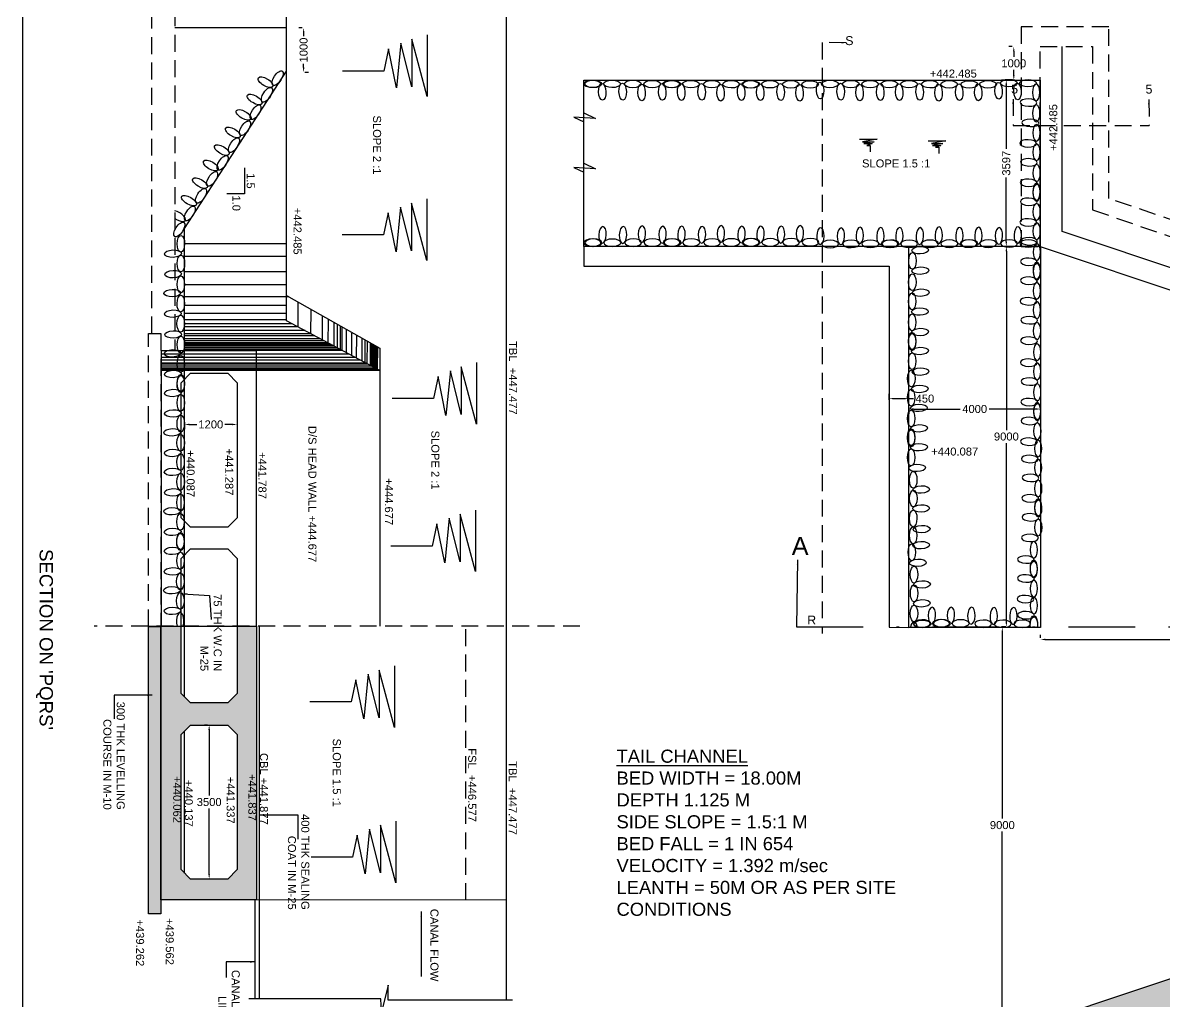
# Model space of a CAD drawing. Header units: metres. Extents: x 450 to 1468, y 479 to 784.
# Drawn here: x 1276.64 to 1319.42, y 716.7 to 753.38 of the extents above; entities that cross this region are included whole.
import ezdxf

# ---------------------------------------------------------------- set-up
doc = ezdxf.new("R2010")
doc.units = ezdxf.units.M
doc.header["$MEASUREMENT"] = 0
doc.linetypes.add('DASHDOT', pattern=[1, 0.5, -0.25, 0, -0.25])
doc.linetypes.add('HIDDEN', pattern=[9.525, 6.35, -3.175])
for name, color, linetype in [('DIMENSION', 255, 'Continuous'), ('DRAWING', 7, 'Continuous'), ('TEXT', 255, 'Continuous')]:
    doc.layers.add(name, color=color, linetype=linetype)
doc.styles.get("Standard").update_dxf_attribs({"font": 'arial.ttf'})
doc.dimstyles.get("Standard").update_dxf_attribs({"dimtxt": 0.3, "dimasz": 0.18, "dimexe": 0.18, "dimexo": 0.0625, "dimgap": 0.09, "dimtad": 0, "dimtih": 1, "dimtoh": 1, "dimdec": 4, "dimzin": 0, "dimdsep": 46, "dimtxsty": 'Standard', "dimcen": 0.09, "dimadec": 0, "dimazin": 0, "dimtfac": 1, "dimtdec": 4, "dimtofl": 0, "dimtmove": 0, "dimatfit": 3, "dimfxl": 1, "dimtolj": 1, "dimtzin": 0, "dimarcsym": 0})

# ---------------------------------------------------------------- blocks, each defined once
blk = doc.blocks.new('*D55')
at = {"layer": 'Defpoints', "color": 0, "ltscale": 0.1, "transparency": 16777216}
for p in [(1282.695, 738.354), (1284.67, 738.354), (1284.67, 738.324)]:
    blk.add_point(p, dxfattribs=at)
at = {"layer": 'DIMENSION', "color": 0, "lineweight": -2, "ltscale": 0.1, "transparency": 16777216}
for p, q in [((1282.695, 738.292), (1282.695, 738.144)), ((1282.875, 738.324), (1283.159, 738.324)), ((1284.49, 738.324), (1284.206, 738.324)), ((1284.67, 738.292), (1284.67, 738.144))]:
    blk.add_line(p, q, dxfattribs=at)
at = {"layer": 'DIMENSION', "color": 0, "ltscale": 0.1, "transparency": 16777216}
for points in [[(1282.875, 738.354), (1282.875, 738.294), (1282.695, 738.324)], [(1284.49, 738.354), (1284.49, 738.294), (1284.67, 738.324)]]:
    blk.add_solid(points, dxfattribs=at)
at = {"layer": 'DIMENSION', "color": 0, "ltscale": 0.1, "transparency": 16777216, "insert": (1283.683, 738.324), "char_height": 0.3, "attachment_point": 5}
blk.add_mtext('\\A1;1200', dxfattribs=at)
blk = doc.blocks.new('*D56')
at = {"layer": 'Defpoints', "color": 0, "ltscale": 0.1, "transparency": 16777216}
for p in [(1283.622, 727.051), (1283.622, 721.279), (1283.622, 721.279)]:
    blk.add_point(p, dxfattribs=at)
at = {"layer": 'DIMENSION', "color": 0, "lineweight": -2, "ltscale": 0.1, "transparency": 16777216}
for p, q in [((1283.559, 727.051), (1283.442, 727.051)), ((1283.622, 726.871), (1283.622, 724.408)), ((1283.622, 721.459), (1283.622, 723.922)), ((1283.559, 721.279), (1283.442, 721.279))]:
    blk.add_line(p, q, dxfattribs=at)
at = {"layer": 'DIMENSION', "color": 0, "ltscale": 0.1, "transparency": 16777216}
for points in [[(1283.592, 726.871), (1283.652, 726.871), (1283.622, 727.051)], [(1283.592, 721.459), (1283.652, 721.459), (1283.622, 721.279)]]:
    blk.add_solid(points, dxfattribs=at)
at = {"layer": 'DIMENSION', "color": 0, "ltscale": 0.1, "transparency": 16777216, "insert": (1283.622, 724.165), "char_height": 0.3, "attachment_point": 5}
blk.add_mtext('\\A1;3500', dxfattribs=at)
blk = doc.blocks.new('*D54')
at = {"layer": 'Defpoints', "color": 0, "ltscale": 0.1, "transparency": 16777216}
for p in [(1287.174, 753.197), (1287.151, 751.531), (1287.162, 751.531)]:
    blk.add_point(p, dxfattribs=at)
at = {"layer": 'DIMENSION', "color": 0, "lineweight": -2, "ltscale": 0.1, "transparency": 16777216}
for p, q in [((1287.112, 753.197), (1286.982, 753.197)), ((1287.162, 753.017), (1287.162, 752.887)), ((1287.162, 751.711), (1287.162, 751.841)), ((1287.213, 751.531), (1287.342, 751.531))]:
    blk.add_line(p, q, dxfattribs=at)
at = {"layer": 'DIMENSION', "color": 0, "ltscale": 0.1, "transparency": 16777216}
for points in [[(1287.132, 753.017), (1287.192, 753.017), (1287.162, 753.197)], [(1287.132, 751.711), (1287.192, 751.711), (1287.162, 751.531)]]:
    blk.add_solid(points, dxfattribs=at)
at = {"layer": 'DIMENSION', "color": 0, "ltscale": 0.1, "transparency": 16777216, "insert": (1287.162, 752.364), "char_height": 0.3, "attachment_point": 5, "rotation": 90}
blk.add_mtext('\\A1;1000', dxfattribs=at)
blk = doc.blocks.new('*D146')
at = {"layer": 'Defpoints', "color": 0, "ltscale": 0.1, "transparency": 16777216}
for p in [(1314.786, 730.262), (1330.77, 730.262), (1330.77, 730.262)]:
    blk.add_point(p, dxfattribs=at)
at = {"layer": 'DIMENSION', "color": 0, "lineweight": -2, "ltscale": 0.1, "transparency": 16777216}
for p, q in [((1314.786, 730.325), (1314.786, 730.442)), ((1314.966, 730.262), (1322.241, 730.262)), ((1330.59, 730.262), (1323.316, 730.262)), ((1330.77, 730.325), (1330.77, 730.442))]:
    blk.add_line(p, q, dxfattribs=at)
at = {"layer": 'DIMENSION', "color": 0, "ltscale": 0.1, "transparency": 16777216}
for points in [[(1314.966, 730.292), (1314.966, 730.232), (1314.786, 730.262)], [(1330.59, 730.292), (1330.59, 730.232), (1330.77, 730.262)]]:
    blk.add_solid(points, dxfattribs=at)
at = {"layer": 'DIMENSION', "color": 0, "ltscale": 0.1, "transparency": 16777216, "insert": (1322.778, 730.262), "char_height": 0.3, "attachment_point": 5}
blk.add_mtext('\\A1;9750', dxfattribs=at)
blk = doc.blocks.new('*D148')
at = {"layer": 'Defpoints', "color": 0, "ltscale": 0.1, "transparency": 16777216}
for p in [(1309.842, 739.018), (1314.786, 738.918), (1314.786, 738.903)]:
    blk.add_point(p, dxfattribs=at)
at = {"layer": 'DIMENSION', "color": 0, "lineweight": -2, "ltscale": 0.1, "transparency": 16777216}
for p, q in [((1309.842, 738.955), (1309.842, 738.723)), ((1310.022, 738.903), (1311.771, 738.903)), ((1314.606, 738.903), (1312.857, 738.903)), ((1314.786, 738.855), (1314.786, 738.723))]:
    blk.add_line(p, q, dxfattribs=at)
at = {"layer": 'DIMENSION', "color": 0, "ltscale": 0.1, "transparency": 16777216}
for points in [[(1310.022, 738.933), (1310.022, 738.873), (1309.842, 738.903)], [(1314.606, 738.933), (1314.606, 738.873), (1314.786, 738.903)]]:
    blk.add_solid(points, dxfattribs=at)
at = {"layer": 'DIMENSION', "color": 0, "ltscale": 0.1, "transparency": 16777216, "insert": (1312.314, 738.903), "char_height": 0.3, "attachment_point": 5}
blk.add_mtext('\\A1;4000', dxfattribs=at)
blk = doc.blocks.new('*D149')
at = {"layer": 'Defpoints', "color": 0, "ltscale": 0.1, "transparency": 16777216}
for p in [(1313.399, 745.001), (1313.501, 730.739), (1313.548, 730.739)]:
    blk.add_point(p, dxfattribs=at)
at = {"layer": 'DIMENSION', "color": 0, "lineweight": -2, "ltscale": 0.1, "transparency": 16777216}
for p, q in [((1313.462, 745.001), (1313.681, 745.001)), ((1313.501, 744.821), (1313.501, 738.113)), ((1313.501, 730.919), (1313.501, 737.627)), ((1313.486, 730.739), (1313.321, 730.739))]:
    blk.add_line(p, q, dxfattribs=at)
at = {"layer": 'DIMENSION', "color": 0, "ltscale": 0.1, "transparency": 16777216}
for points in [[(1313.471, 744.821), (1313.531, 744.821), (1313.501, 745.001)], [(1313.471, 730.919), (1313.531, 730.919), (1313.501, 730.739)]]:
    blk.add_solid(points, dxfattribs=at)
at = {"layer": 'DIMENSION', "color": 0, "ltscale": 0.1, "transparency": 16777216, "insert": (1313.501, 737.87), "char_height": 0.3, "attachment_point": 5}
blk.add_mtext('\\A1;9000', dxfattribs=at)
blk = doc.blocks.new('*D150')
at = {"layer": 'Defpoints', "color": 0, "ltscale": 0.1, "transparency": 16777216}
for p in [(1313.78, 752.492), (1313.78, 752.492), (1313.877, 751.236)]:
    blk.add_point(p, dxfattribs=at)
at = {"layer": 'DIMENSION', "color": 0, "lineweight": -2, "ltscale": 0.1, "transparency": 16777216}
for p, q in [((1313.717, 752.492), (1313.6, 752.492)), ((1313.78, 752.312), (1313.78, 752.107)), ((1313.814, 751.236), (1313.6, 751.236)), ((1313.78, 751.416), (1313.78, 751.621))]:
    blk.add_line(p, q, dxfattribs=at)
at = {"layer": 'DIMENSION', "color": 0, "ltscale": 0.1, "transparency": 16777216}
for points in [[(1313.75, 752.312), (1313.81, 752.312), (1313.78, 752.492)], [(1313.75, 751.416), (1313.81, 751.416), (1313.78, 751.236)]]:
    blk.add_solid(points, dxfattribs=at)
at = {"layer": 'DIMENSION', "color": 0, "ltscale": 0.1, "transparency": 16777216, "insert": (1313.78, 751.864), "char_height": 0.3, "attachment_point": 5}
blk.add_mtext('\\A1;1000', dxfattribs=at)
blk = doc.blocks.new('*D154')
at = {"layer": 'Defpoints', "color": 0, "ltscale": 0.1, "transparency": 16777216}
for p in [(1313.498, 751.236), (1313.501, 751.236), (1313.501, 745.001)]:
    blk.add_point(p, dxfattribs=at)
at = {"layer": 'DIMENSION', "color": 0, "lineweight": -2, "ltscale": 0.1, "transparency": 16777216}
for p, q in [((1313.438, 751.236), (1313.318, 751.236)), ((1313.498, 751.056), (1313.498, 748.656)), ((1313.498, 745.181), (1313.498, 747.581)), ((1313.438, 745.001), (1313.318, 745.001))]:
    blk.add_line(p, q, dxfattribs=at)
at = {"layer": 'DIMENSION', "color": 0, "ltscale": 0.1, "transparency": 16777216}
for points in [[(1313.468, 751.056), (1313.528, 751.056), (1313.498, 751.236)], [(1313.468, 745.181), (1313.528, 745.181), (1313.498, 745.001)]]:
    blk.add_solid(points, dxfattribs=at)
at = {"layer": 'DIMENSION', "color": 0, "ltscale": 0.1, "transparency": 16777216, "insert": (1313.498, 748.119), "char_height": 0.3, "attachment_point": 5, "rotation": 90}
blk.add_mtext('\\A1;3597', dxfattribs=at)
blk = doc.blocks.new('*D155')
at = {"layer": 'Defpoints', "color": 0, "ltscale": 0.1, "transparency": 16777216}
for p in [(1313.369, 730.712), (1313.35, 715.887), (1313.379, 715.887)]:
    blk.add_point(p, dxfattribs=at)
at = {"layer": 'DIMENSION', "color": 0, "lineweight": -2, "ltscale": 0.1, "transparency": 16777216}
for p, q in [((1313.307, 730.712), (1313.17, 730.712)), ((1313.35, 730.532), (1313.35, 723.543)), ((1313.35, 716.067), (1313.35, 723.056)), ((1313.317, 715.887), (1313.17, 715.887))]:
    blk.add_line(p, q, dxfattribs=at)
at = {"layer": 'DIMENSION', "color": 0, "ltscale": 0.1, "transparency": 16777216}
for points in [[(1313.32, 730.532), (1313.38, 730.532), (1313.35, 730.712)], [(1313.32, 716.067), (1313.38, 716.067), (1313.35, 715.887)]]:
    blk.add_solid(points, dxfattribs=at)
at = {"layer": 'DIMENSION', "color": 0, "ltscale": 0.1, "transparency": 16777216, "insert": (1313.35, 723.3), "char_height": 0.3, "attachment_point": 5}
blk.add_mtext('\\A1;9000', dxfattribs=at)
blk = doc.blocks.new('*D161')
at = {"layer": 'Defpoints', "color": 0, "ltscale": 0.1, "transparency": 16777216}
for p in [(1309.842, 739.292), (1309.108, 739.183), (1309.842, 739.183)]:
    blk.add_point(p, dxfattribs=at)
at = {"layer": 'DIMENSION', "color": 0, "lineweight": -2, "ltscale": 0.1, "transparency": 16777216}
for p, q in [((1309.108, 739.245), (1309.108, 739.472)), ((1309.288, 739.292), (1309.662, 739.292)), ((1309.842, 739.245), (1309.842, 739.472)), ((1309.842, 739.292), (1310.022, 739.292))]:
    blk.add_line(p, q, dxfattribs=at)
at = {"layer": 'DIMENSION', "color": 0, "ltscale": 0.1, "transparency": 16777216}
for points in [[(1309.288, 739.322), (1309.288, 739.262), (1309.108, 739.292)], [(1309.662, 739.322), (1309.662, 739.262), (1309.842, 739.292)]]:
    blk.add_solid(points, dxfattribs=at)
at = {"layer": 'DIMENSION', "color": 0, "ltscale": 0.1, "transparency": 16777216, "insert": (1310.449, 739.292), "char_height": 0.3, "attachment_point": 5}
blk.add_mtext('\\A1;450', dxfattribs=at)

msp = doc.modelspace()

# ---------------------------------------------------------------- hatches: boundary and pattern name
at = {"layer": 'DRAWING', "linetype": 'HIDDEN', "ltscale": 0.1}
h = msp.add_hatch(dxfattribs=at)
h.set_pattern_fill('AR-CONC', scale=0.05, angle=-90)
h.set_pattern_definition([(320, (570.97655, 2575.8053), (-0.031376067, -0.35863009), [0.0375, -0.4125]), (265, (570.97655, 2575.8053), (0.37609607, 0.06937567), [0.03, -0.33]), (10.451444, (570.97394, 2575.7754), (0.344719995, -0.289254423), [0.031870096, -0.350571056]), (316.1842, (571.07655, 2575.8053), (-0.08275964, -0.53362067), [0.05625, -0.61875]), (6.635635, (571.06965, 2575.76083), (0.4870593, -0.46733097), [0.04780517, -0.52585688]), (261.184164, (571.07655, 2575.8053), (0.4870593, -0.46733097), [0.045, -0.495]), (291, (571.05155, 2575.7553), (-0.201309445, -0.298453526), [0.0375, -0.4125]), (236, (571.05155, 2575.7553), (0.36257502, -0.121657666), [0.03, -0.33]), (341.451445, (571.03478, 2575.73043), (0.161265576, -0.42011119), [0.031870095, -0.350571056]), (307.5, (570.97655, 2575.8053), (0.166446927, -0.006079928), [0, -0.326, 0, -0.335, 0, -0.33125]), (277.5, (570.97655, 2575.8053), (0.197205856, -0.131534769), [0, -0.191, 0, -0.3185, 0, -0.12625]), (237.5, (570.97655, 2575.9168), (-0.011277436, -0.266911218), [0, -0.125, 0, -0.39, 0, -0.5175]), (227.5, (570.97655, 2575.9668), (0.05005249, -0.291593085), [0, -0.1625, 0, -0.259, 0, -0.3675])])
h.paths.add_polyline_path([(1285.39041, 720.4955), (1285.39041, 730.76406), (1284.67026, 730.76406), (1284.67026, 728.23912), (1284.32107, 727.8853), (1282.92229, 727.8853), (1282.57311, 728.23912), (1282.57311, 730.76406), (1281.8128, 730.76406), (1281.8128, 730.75436), (1281.81101, 720.4955)])
h.paths.add_polyline_path([(1282.92229, 727.05073), (1284.32107, 727.05073), (1284.67026, 726.6969), (1284.67026, 721.63323), (1284.32107, 721.2794), (1282.92229, 721.2794), (1282.57311, 721.63323), (1282.57311, 726.6969)], flags=16)
h.paths.add_polyline_path([(1281.81101, 719.97095), (1281.81101, 730.75436), (1281.34515, 730.75436), (1281.34515, 719.97095)])
at = {"layer": 'DRAWING', "ltscale": 0.1}
h = msp.add_hatch(dxfattribs=at)
h.set_pattern_fill('AR-CONC', scale=0.09)
h.set_pattern_definition([(50, (0, 0), (0.64553416, -0.05647692), [0.0675, -0.7425]), (355, (0, 0), (-0.1248762, 0.67697292), [0.054, -0.594]), (100.451444, (0.0538, -0.0047), (0.52065796, 0.620496), [0.05736617, -0.6310279]), (46.1842, (0, 0.18), (0.9605172, -0.14896735), [0.10125, -1.11375]), (96.635635, (0.08, 0.1676), (0.84119575, 0.87670674), [0.0860493, -0.9465424]), (351.184164, (0, 0.18), (0.84119575, 0.87670674), [0.081, -0.891]), (21, (0.09, 0.135), (0.53721635, -0.362357), [0.0675, -0.7425]), (326, (0.09, 0.135), (0.2189838, 0.65263504), [0.054, -0.594]), (71.451445, (0.13477, 0.1048), (0.75620014, 0.29027804), [0.05736617, -0.6310279]), (37.5, (0, 0), (0.01094387, 0.29960447), [0, -0.5868, 0, -0.603, 0, -0.59625]), (7.5, (0, 0), (0.236762584, 0.35497054), [0, -0.3438, 0, -0.5733, 0, -0.22725]), (327.5, (-0.2007, 0), (0.480440193, -0.020299385), [0, -0.225, 0, -0.702, 0, -0.9315]), (317.5, (-0.2907, 0), (0.52486755, 0.09009448), [0, -0.2925, 0, -0.4662, 0, -0.6615])])
h.paths.add_polyline_path([(1330.76998, 730.73857), (1329.7844, 730.73857), (1329.7844, 727.55971), (1330.76998, 727.55971)])
h.paths.add_polyline_path([(1331.60786, 730.73857), (1330.76998, 730.73857), (1330.76998, 727.55971), (1331.60786, 727.55971)])
h.paths.add_polyline_path([(1332.93403, 730.73857), (1331.60786, 730.73857), (1331.60786, 727.55971), (1332.93403, 727.55971)])
h.paths.add_polyline_path([(1332.93403, 727.55971), (1331.60786, 727.55971), (1331.60786, 726.72821), (1332.93403, 726.72821)])
h.paths.add_polyline_path([(1331.60786, 727.55971), (1330.76998, 727.55971), (1330.76998, 726.72821), (1331.60786, 726.72821)])
h.paths.add_polyline_path([(1330.76998, 727.55971), (1329.7844, 727.55971), (1329.7844, 726.72821), (1330.76998, 726.72821)])
h.paths.add_polyline_path([(1330.76998, 726.72821), (1329.7844, 726.72821), (1329.7844, 720.93681), (1330.76998, 720.93681)])
h.paths.add_polyline_path([(1331.60786, 726.72821), (1330.76998, 726.72821), (1330.76998, 720.93681), (1331.60786, 720.93681)])
h.paths.add_polyline_path([(1332.93403, 726.72821), (1331.60786, 726.72821), (1331.60786, 720.93681), (1332.93403, 720.93681)])
h.paths.add_polyline_path([(1332.93403, 720.93681), (1331.60786, 720.93681), (1331.60786, 720.17333), (1332.93403, 720.17333)])
h.paths.add_polyline_path([(1331.60786, 720.93681), (1330.76998, 720.93681), (1330.76998, 720.17333), (1331.60786, 720.17333)])
h.paths.add_polyline_path([(1330.76998, 720.93681), (1329.7844, 720.93681), (1329.79534, 720.17333), (1330.76998, 720.17333)])
h.paths.add_polyline_path([(1332.93403, 720.17333), (1329.79534, 720.17333), (1315.59106, 715.35258), (1315.59106, 708.41856), (1316.7262, 708.41856), (1316.7262, 714.53805), (1324.43901, 717.19268), (1332.89409, 717.19268)])
h.paths.add_polyline_path([(1329.79534, 720.17333), (1329.7844, 720.93681), (1314.77371, 715.90926), (1314.77371, 708.41856), (1315.59106, 708.41856), (1315.59106, 715.35258)])
h.paths.add_polyline_path([(1379.02514, 727.55971), (1332.93403, 727.55971), (1332.93403, 726.72821), (1379.02514, 726.72821)])

# ---------------------------------------------------------------- linework, layer by layer
at = {"layer": 'DIMENSION', "linetype": 'HIDDEN', "ltscale": 0.1}
msp.add_lwpolyline([(1306.60251, 752.64682), (1306.60251, 730.48876)], dxfattribs=at)
at = {"layer": 'DRAWING', "linetype": 'HIDDEN', "ltscale": 0.1}
for p, q in [((1317.34462, 753.23533), (1314.05965, 753.23533)), ((1314.05965, 753.23533), (1314.05965, 745.00134)), ((1317.34462, 746.80275), (1317.34462, 753.23533)), ((1324.49751, 744.32526), (1317.34462, 746.80275)), ((1314.05965, 745.00134), (1314.77371, 745.00134))]:
    msp.add_line(p, q, dxfattribs=at)
at = {"layer": 'DRAWING', "ltscale": 0.1}
for p, q in [((1297.66553, 745.00134), (1297.66553, 751.2358)), ((1297.66553, 751.2358), (1314.77371, 751.2358)), ((1314.77371, 751.2358), (1314.77371, 745.00134)), ((1314.77371, 745.00134), (1297.66553, 745.00134)), ((1314.77371, 745.00134), (1329.7844, 739.97378)), ((1285.39041, 741.07888), (1281.82026, 741.07888)), ((1281.82026, 741.07888), (1281.82026, 730.76406)), ((1285.39041, 730.76406), (1285.39041, 741.07888))]:
    msp.add_line(p, q, dxfattribs=at)
for points in [[(1294.74889, 756.11118), (1294.74889, 720.48783), (1285.39041, 720.4955)], [(1286.52398, 743.15766), (1286.52398, 756.11981)], [(1286.52398, 753.19714), (1282.33421, 753.19714)], [(1291.789, 752.92855), (1291.789, 750.61877), (1291.21415, 752.77165), (1291.21415, 750.98486), (1290.8048, 752.62351), (1290.63929, 750.94999), (1290.34317, 752.40557), (1290.16898, 751.57756), (1288.61861, 751.57756)], [(1329.79534, 740.81295), (1315.59106, 745.55801), (1315.59106, 752.49203)], [(1282.70189, 740.02084), (1282.70189, 745.67174), (1286.52398, 751.56876)], [(1297.66553, 750.0072), (1298.10761, 749.79636), (1297.29212, 749.84196), (1297.66553, 749.67669)], [(1308.00038, 749.02591), (1308.66355, 749.02591), (1308.11524, 748.92594), (1308.54869, 748.92594), (1308.1597, 748.8556), (1308.46716, 748.8556), (1308.26711, 748.78897), (1308.40048, 748.78897), (1308.40048, 748.55206)], [(1310.57508, 748.95557), (1311.23825, 748.95557), (1310.68994, 748.8556), (1311.12338, 748.8556), (1310.7344, 748.78527), (1311.04186, 748.78527), (1310.84181, 748.71863), (1310.97518, 748.71863), (1310.97518, 748.48172)], [(1284.94883, 747.94129), (1284.94883, 746.97116), (1284.28427, 746.97116)], [(1297.66553, 748.11857), (1298.10761, 747.90772), (1297.29212, 747.95332), (1297.66553, 747.78805)], [(1291.77509, 746.78059), (1291.77509, 744.47082), (1291.20023, 746.6237), (1291.20023, 744.8369), (1290.79088, 746.47555), (1290.62537, 744.80203), (1290.32926, 746.25762), (1290.15506, 745.4296), (1288.60469, 745.4296)], [(1286.52398, 745.09935), (1282.70189, 745.09935)], [(1297.66553, 745.00134), (1297.66553, 744.25603), (1309.10472, 744.25603), (1309.11256, 730.72003), (1309.84156, 730.71188)], [(1314.78643, 745.00134), (1314.78643, 730.71188), (1309.84156, 730.71188), (1309.84156, 745.00134)], [(1286.52398, 744.62641), (1282.70189, 744.62641)], [(1286.52398, 744.05041), (1282.70189, 744.05041)], [(1286.52398, 743.56027), (1282.70189, 743.56027)], [(1286.61222, 743.10793), (1282.70189, 743.10793)], [(1286.52398, 742.78754), (1282.70189, 742.78754)], [(1286.9594, 741.98018), (1286.96178, 742.91092)], [(1287.43853, 741.72438), (1287.44088, 742.64091)], [(1286.52398, 742.4864), (1282.70189, 742.4864)], [(1286.52398, 742.24815), (1282.70189, 742.24815)], [(1287.86696, 741.49565), (1287.86922, 742.37665)], [(1288.08703, 741.37816), (1288.08926, 742.24977)], [(1286.73812, 742.09831), (1282.70189, 742.09831)], [(1286.9594, 741.98018), (1282.70189, 741.98018)], [(1287.21596, 741.8432), (1282.70189, 741.8432)], [(1288.30628, 741.2611), (1288.30856, 742.15191)], [(1288.42822, 741.196), (1288.4305, 742.08319)], [(1288.54256, 741.13496), (1288.54482, 742.01875)], [(1288.60458, 741.10184), (1288.60685, 741.9838)], [(1288.76299, 741.01727), (1288.76525, 741.89453)], [(1287.4533, 741.71649), (1282.70189, 741.71649)], [(1287.93114, 741.46138), (1282.70189, 741.46138)], [(1288.08183, 741.38093), (1282.70189, 741.38093)], [(1287.57831, 741.64975), (1282.71923, 741.64975)], [(1287.79324, 741.535), (1282.72436, 741.535)], [(1288.1203, 741.3604), (1282.72608, 741.3604)], [(1288.96614, 740.90882), (1288.9683, 741.75125)], [(1289.14972, 740.8108), (1289.15195, 741.67659)], [(1289.35021, 740.70377), (1289.35241, 741.56361)], [(1289.46983, 740.63991), (1289.47203, 741.4962)], [(1289.54803, 740.59815), (1289.55023, 741.45213)], [(1289.66533, 740.53553), (1289.66751, 741.38603)], [(1289.71878, 740.507), (1289.72096, 741.35591)], [(1288.86084, 740.96503), (1281.82026, 740.96503)], [(1288.24858, 741.29191), (1282.70189, 741.29191)], [(1288.30628, 741.2611), (1282.70189, 741.2611)], [(1288.42822, 741.196), (1282.70189, 741.196)], [(1288.54256, 741.13496), (1282.70189, 741.13496)], [(1288.60458, 741.10184), (1282.70189, 741.10184)], [(1288.2005, 741.31758), (1282.7295, 741.31758)], [(1288.2005, 741.31758), (1282.7295, 741.31758)], [(1289.74553, 740.49271), (1289.74771, 741.34083)], [(1289.77908, 740.4748), (1289.78125, 741.32193)], [(1289.80679, 740.46001), (1289.80896, 741.30631)], [(1289.84833, 740.43783), (1289.8505, 741.2829)], [(1289.88343, 740.41909), (1289.8856, 741.26312)], [(1289.91064, 740.43478), (1289.91273, 741.24783)], [(1289.93731, 740.39033), (1289.93947, 741.23276)], [(1289.09564, 740.83968), (1281.82026, 740.83968)], [(1289.29789, 740.7317), (1281.82026, 740.7317)], [(1289.50025, 740.62366), (1281.82026, 740.62366)], [(1289.58119, 740.58045), (1281.82026, 740.58045)], [(1289.71878, 740.507), (1281.82026, 740.507)], [(1293.64732, 740.64358), (1293.64732, 738.33381), (1293.07247, 740.48669), (1293.07247, 738.69989), (1292.66312, 740.33854), (1292.49761, 738.66502), (1292.2015, 740.1206), (1292.0273, 739.29259), (1290.47693, 739.29259)], [(1289.84833, 740.43783), (1281.82026, 740.43783)], [(1289.84833, 740.43783), (1281.82026, 740.43783)], [(1289.93731, 740.39033), (1281.82026, 740.39033)], [(1290.02322, 740.34446), (1281.82026, 740.34446)], [(1290.02322, 740.34446), (1290.02322, 730.76406)], [(1282.70189, 733.43329), (1282.70189, 740.02084)], [(1293.60279, 735.11507), (1293.60279, 732.80529), (1293.02793, 734.95817), (1293.02793, 733.17138), (1292.61859, 734.81003), (1292.45308, 733.13651), (1292.15696, 734.59209), (1291.98276, 733.76408), (1290.43239, 733.76408)], [(1282.70189, 728.10863), (1282.70189, 733.43329)], [(1285.49373, 730.76406), (1285.49373, 716.78471)], [(1290.56796, 729.2704), (1290.56796, 726.96063), (1289.99311, 729.11351), (1289.99311, 727.32671), (1289.58376, 728.96536), (1289.41825, 727.29185), (1289.12213, 728.74743), (1288.94793, 727.91941), (1287.39757, 727.91941)], [(1282.70189, 721.50273), (1282.70189, 726.82739)], [(1290.61252, 723.45214), (1290.61252, 721.14237), (1290.03767, 723.29525), (1290.03767, 721.50845), (1289.62832, 723.1471), (1289.46281, 721.47358), (1289.16669, 722.92916), (1288.99249, 722.10115), (1287.44213, 722.10115)], [(1324.49751, 716.58534), (1317.34462, 714.10784), (1317.34462, 707.67527), (1314.05965, 707.67527), (1314.05965, 715.90926), (1314.77371, 715.90926), (1329.7844, 720.93681)], [(1285.33455, 720.49542), (1285.33455, 716.78471)], [(1294.74889, 720.4955), (1294.74889, 716.74222)], [(1294.99285, 716.74222), (1290.3354, 716.74222), (1290.3354, 717.30322), (1290.08419, 716.28712), (1290.05277, 716.78471), (1285.11039, 716.78471)]]:
    msp.add_lwpolyline(points, dxfattribs=at)
at = {"layer": 'DRAWING', "linetype": 'HIDDEN', "ltscale": 0.1}
for points in [[(1281.4721, 741.7359), (1281.4721, 753.88908), (1282.33421, 753.88908), (1282.33421, 741.07888)], [(1314.77371, 745.00134), (1314.77371, 752.49203), (1316.7262, 752.49203), (1316.7262, 746.37254), (1324.43901, 743.71792), (1332.89409, 743.71792), (1332.93403, 740.73726)], [(1297.51974, 730.76406), (1279.31035, 730.76406)], [(1293.23723, 720.48907), (1293.23723, 730.76406)]]:
    msp.add_lwpolyline(points, dxfattribs=at)
at = {"layer": 'DRAWING', "ltscale": 0.1}
for points in [[(1290.02322, 741.18556), (1290.02322, 740.34446), (1286.52398, 742.21264), (1286.52398, 743.15766)], [(1282.57311, 734.82667), (1282.57311, 739.89034), (1282.92229, 740.24417), (1284.32107, 740.24417), (1284.67026, 739.89034), (1284.67026, 734.82667), (1284.32107, 734.47284), (1282.92229, 734.47284)], [(1282.57311, 728.23912), (1282.57311, 733.3028), (1282.92229, 733.65662), (1284.32107, 733.65662), (1284.67026, 733.3028), (1284.67026, 728.23912), (1284.32107, 727.8853), (1282.92229, 727.8853)], [(1281.34515, 719.97095), (1281.34515, 730.75436), (1281.81101, 730.75436), (1281.81101, 719.97095)], [(1281.81101, 720.4955), (1281.81101, 730.76406), (1285.39041, 730.76406), (1285.39041, 720.4955)], [(1282.57311, 721.63323), (1282.57311, 726.6969), (1282.92229, 727.05073), (1284.32107, 727.05073), (1284.67026, 726.6969), (1284.67026, 721.63323), (1284.32107, 721.2794), (1282.92229, 721.2794)]]:
    msp.add_lwpolyline(points, close=True, dxfattribs=at)
at = {"layer": 'DRAWING', "linetype": 'HIDDEN', "ltscale": 0.1}
msp.add_lwpolyline([(1281.34515, 730.75436), (1281.34515, 741.7359), (1281.8128, 741.7359), (1281.8128, 730.75436)], close=True, dxfattribs=at)
at = {"layer": 'DRAWING', "linetype": 'DASHDOT', "ltscale": 5}
msp.add_lwpolyline([(1305.63453, 730.73857), (1438.69409, 730.73857)], dxfattribs=at)
at = {"layer": 'DRAWING'}
for centre, major_axis in [((1285.73735, 751.15699), (-0.27009, 0.16265)), ((1286.18871, 751.30762), (-0.17282, -0.2637)), ((1297.98083, 751.09357), (0.31528, -0.00119)), ((1298.01747, 751.09249), (0.31528, -0.00119)), ((1298.71939, 751.09412), (0.31528, -0.00119)), ((1299.50289, 751.09116), (0.31528, -0.00119)), ((1300.22342, 751.08844), (0.31528, -0.00119)), ((1300.94103, 751.08667), (0.31528, -0.00119)), ((1300.97939, 751.08558), (0.31528, -0.00119)), ((1301.67959, 751.08722), (0.31528, -0.00119)), ((1302.46309, 751.08426), (0.31528, -0.00119)), ((1303.18362, 751.08153), (0.31528, -0.00119)), ((1303.90295, 751.07976), (0.31528, -0.00119)), ((1303.93959, 751.07868), (0.31528, -0.00119)), ((1304.64151, 751.08031), (0.31528, -0.00119)), ((1305.42501, 751.07735), (0.31528, -0.00119)), ((1306.14554, 751.07463), (0.31528, -0.00119)), ((1306.89131, 751.09102), (0.31528, -0.00119)), ((1307.67481, 751.08806), (0.31528, -0.00119)), ((1308.39534, 751.08534), (0.31528, -0.00119)), ((1309.11295, 751.08357), (0.31528, -0.00119)), ((1309.85151, 751.08412), (0.31528, -0.00119)), ((1310.63501, 751.08116), (0.31528, -0.00119)), ((1311.35554, 751.07844), (0.31528, -0.00119)), ((1312.11151, 751.07558), (0.31528, -0.00119)), ((1312.81343, 751.07721), (0.31528, -0.00119)), ((1313.59182, 751.12518), (0.31528, -0.00119)), ((1314.31235, 751.12246), (0.31528, -0.00119)), ((1285.78667, 750.68807), (-0.17282, -0.2637)), ((1298.35311, 750.79722), (0.01082, -0.3151)), ((1299.12005, 750.80362), (0.01082, -0.3151)), ((1299.82899, 750.77487), (0.01082, -0.3151)), ((1300.60268, 750.79337), (0.01082, -0.3151)), ((1301.31331, 750.79032), (0.01082, -0.3151)), ((1302.08025, 750.79671), (0.01082, -0.3151)), ((1302.78919, 750.76797), (0.01082, -0.3151)), ((1303.56288, 750.78646), (0.01082, -0.3151)), ((1304.27522, 750.78341), (0.01082, -0.3151)), ((1305.04217, 750.78981), (0.01082, -0.3151)), ((1305.75111, 750.76106), (0.01082, -0.3151)), ((1306.51992, 750.84505), (0.01082, -0.3151)), ((1307.29197, 750.80052), (0.01082, -0.3151)), ((1308.00091, 750.77177), (0.01082, -0.3151)), ((1308.7746, 750.79027), (0.01082, -0.3151)), ((1309.48522, 750.78722), (0.01082, -0.3151)), ((1310.25217, 750.79362), (0.01082, -0.3151)), ((1310.96111, 750.76487), (0.01082, -0.3151)), ((1311.7348, 750.78337), (0.01082, -0.3151)), ((1312.44714, 750.78031), (0.01082, -0.3151)), ((1313.20898, 750.83764), (0.01082, -0.3151)), ((1313.91792, 750.80889), (0.01082, -0.3151)), ((1285.32475, 750.51046), (-0.27009, 0.16265)), ((1285.3572, 750.03276), (-0.17282, -0.2637)), ((1284.91429, 749.93171), (-0.27009, 0.16265)), ((1284.50815, 749.27293), (-0.27009, 0.16265)), ((1284.96225, 749.43011), (-0.17282, -0.2637)), ((1284.54787, 748.79783), (-0.17282, -0.2637)), ((1284.09471, 748.61326), (-0.27009, 0.16265)), ((1283.68425, 748.03451), (-0.27009, 0.16265)), ((1284.12717, 748.13556), (-0.17282, -0.2637)), ((1283.73221, 747.53291), (-0.17282, -0.2637)), ((1283.27812, 747.37573), (-0.27009, 0.16265)), ((1282.86494, 746.71589), (-0.27009, 0.16265)), ((1283.31783, 746.90063), (-0.17282, -0.2637)), ((1282.89739, 746.2382), (-0.17282, -0.2637)), ((1282.50243, 745.63555), (-0.17282, -0.2637)), ((1282.56258, 745.09987), (-0.00119, -0.31528)), ((1282.26623, 744.72759), (-0.3151, -0.01082)), ((1310.27139, 744.8575), (0.3151, 0.01082)), ((1282.56313, 744.36131), (-0.00119, -0.31528)), ((1309.98088, 744.45684), (0.00119, 0.31528)), ((1282.27262, 743.96065), (-0.3151, -0.01082)), ((1309.9757, 743.66009), (0.00119, 0.31528)), ((1310.27778, 744.09055), (0.3151, 0.01082)), ((1282.56017, 743.57781), (-0.00119, -0.31528)), ((1282.24388, 743.25171), (-0.3151, -0.01082)), ((1282.55744, 742.85728), (-0.00119, -0.31528)), ((1309.97298, 742.93955), (0.00119, 0.31528)), ((1310.28927, 743.26566), (0.3151, 0.01082)), ((1310.26052, 742.55672), (0.3151, 0.01082)), ((1282.26237, 742.47802), (-0.3151, -0.01082)), ((1282.55459, 742.10131), (-0.00119, -0.31528)), ((1309.97002, 742.15606), (0.00119, 0.31528)), ((1282.27523, 741.6996), (-0.3151, -0.01082)), ((1310.26692, 741.78977), (0.3151, 0.01082)), ((1282.56277, 741.31676), (-0.00119, -0.31528)), ((1309.97057, 741.41749), (0.00119, 0.31528)), ((1309.97166, 741.45586), (0.00119, 0.31528)), ((1282.24648, 740.99066), (-0.3151, -0.01082)), ((1309.9688, 740.69989), (0.00119, 0.31528)), ((1310.26387, 741.07915), (0.3151, 0.01082)), ((1282.56005, 740.59623), (-0.00119, -0.31528)), ((1282.26498, 740.21697), (-0.3151, -0.01082)), ((1282.55719, 739.84026), (-0.00119, -0.31528)), ((1282.55827, 739.8769), (-0.00119, -0.31528)), ((1309.93818, 740.04922), (0.00119, 0.31528)), ((1310.28237, 740.30546), (0.3151, 0.01082)), ((1282.26192, 739.50462), (-0.3151, -0.01082)), ((1309.93546, 739.32869), (0.00119, 0.31528)), ((1310.25175, 739.65479), (0.3151, 0.01082)), ((1282.55882, 739.13834), (-0.00119, -0.31528)), ((1282.26832, 738.73768), (-0.3151, -0.01082)), ((1309.9325, 738.54519), (0.00119, 0.31528)), ((1310.22301, 738.94585), (0.3151, 0.01082)), ((1282.55586, 738.35484), (-0.00119, -0.31528)), ((1282.23957, 738.02874), (-0.3151, -0.01082)), ((1282.55314, 737.63431), (-0.00119, -0.31528)), ((1309.93305, 737.80663), (0.00119, 0.31528)), ((1309.93414, 737.84499), (0.00119, 0.31528)), ((1310.2294, 738.1789), (0.3151, 0.01082)), ((1310.22635, 737.46828), (0.3151, 0.01082)), ((1282.25807, 737.25505), (-0.3151, -0.01082)), ((1282.55137, 736.9167), (-0.00119, -0.31528)), ((1309.93128, 737.08902), (0.00119, 0.31528)), ((1282.25502, 736.54443), (-0.3151, -0.01082)), ((1310.15666, 736.69459), (0.3151, 0.01082)), ((1282.55192, 736.17814), (-0.00119, -0.31528)), ((1310.01244, 736.25116), (0.00119, 0.31528)), ((1282.26142, 735.77748), (-0.3151, -0.01082)), ((1310.01407, 735.55095), (0.00119, 0.31528)), ((1310.30934, 735.88487), (0.3151, 0.01082)), ((1282.54896, 735.39464), (-0.00119, -0.31528)), ((1282.23267, 735.06854), (-0.3151, -0.01082)), ((1282.54624, 734.67411), (-0.00119, -0.31528)), ((1310.01122, 734.79499), (0.00119, 0.31528)), ((1310.30629, 735.17425), (0.3151, 0.01082)), ((1310.32479, 734.40056), (0.3151, 0.01082)), ((1282.25116, 734.29485), (-0.3151, -0.01082)), ((1282.54338, 733.91814), (-0.00119, -0.31528)), ((1282.54446, 733.95478), (-0.00119, -0.31528)), ((1310.00883, 734.16442), (0.00119, 0.31528)), ((1282.24811, 733.58251), (-0.3151, -0.01082)), ((1309.95941, 733.53175), (0.00119, 0.31528)), ((1310.30574, 733.79814), (0.3151, 0.01082)), ((1282.54501, 733.21622), (-0.00119, -0.31528)), ((1310.1848, 733.13732), (0.3151, 0.01082)), ((1282.25451, 732.81556), (-0.3151, -0.01082)), ((1310.04057, 732.69388), (0.00119, 0.31528)), ((1282.54205, 732.43273), (-0.00119, -0.31528)), ((1310.33747, 732.32759), (0.3151, 0.01082)), ((1282.22576, 732.10662), (-0.3151, -0.01082)), ((1282.53933, 731.71219), (-0.00119, -0.31528)), ((1310.04221, 731.99368), (0.00119, 0.31528)), ((1310.03935, 731.23771), (0.00119, 0.31528)), ((1310.33442, 731.61697), (0.3151, 0.01082)), ((1282.24426, 731.33293), (-0.3151, -0.01082)), ((1310.35292, 730.84328), (0.3151, 0.01082))]:
    msp.add_ellipse(centre, major_axis=major_axis, ratio=0.44187519, dxfattribs=at)
at = {"layer": 'DRAWING', "extrusion": (0, 0, -1)}
for centre, major_axis in [((1314.61919, 750.77573), (-0.00119, 0.31528)), ((1314.33164, 750.39289), (-0.3151, 0.01082)), ((1314.62215, 749.99223), (-0.00119, 0.31528)), ((1314.39968, 749.63166), (-0.3151, 0.01082)), ((1314.62926, 749.25729), (-0.00119, 0.31528)), ((1314.31569, 748.86286), (-0.3151, 0.01082)), ((1314.63198, 748.53675), (-0.00119, 0.31528)), ((1314.34444, 748.15391), (-0.3151, 0.01082)), ((1314.63494, 747.75326), (-0.00119, 0.31528)), ((1314.33804, 747.38697), (-0.3151, 0.01082)), ((1314.63331, 747.05133), (-0.00119, 0.31528)), ((1314.63439, 747.01469), (-0.00119, 0.31528)), ((1314.34109, 746.67463), (-0.3151, 0.01082)), ((1314.63616, 746.29537), (-0.00119, 0.31528)), ((1298.36498, 745.43592), (0.01082, 0.3151)), ((1299.13192, 745.42952), (0.01082, 0.3151)), ((1299.84086, 745.45827), (0.01082, 0.3151)), ((1300.61455, 745.43977), (0.01082, 0.3151)), ((1301.32518, 745.44282), (0.01082, 0.3151)), ((1302.09212, 745.43643), (0.01082, 0.3151)), ((1302.80106, 745.46517), (0.01082, 0.3151)), ((1303.57475, 745.44668), (0.01082, 0.3151)), ((1304.2871, 745.44973), (0.01082, 0.3151)), ((1305.05404, 745.44333), (0.01082, 0.3151)), ((1305.76298, 745.47208), (0.01082, 0.3151)), ((1306.53179, 745.38809), (0.01082, 0.3151)), ((1307.29873, 745.38169), (0.01082, 0.3151)), ((1308.00768, 745.41044), (0.01082, 0.3151)), ((1308.78137, 745.39194), (0.01082, 0.3151)), ((1309.49199, 745.39499), (0.01082, 0.3151)), ((1310.25893, 745.3886), (0.01082, 0.3151)), ((1310.96787, 745.41734), (0.01082, 0.3151)), ((1311.74156, 745.39885), (0.01082, 0.3151)), ((1312.45391, 745.4019), (0.01082, 0.3151)), ((1313.22085, 745.3955), (0.01082, 0.3151)), ((1313.92979, 745.42425), (0.01082, 0.3151)), ((1314.3226, 745.90094), (-0.3151, 0.01082)), ((1314.63889, 745.57483), (-0.00119, 0.31528)), ((1297.9927, 745.13957), (0.31528, 0.00119)), ((1298.02934, 745.14065), (0.31528, 0.00119)), ((1298.73126, 745.13902), (0.31528, 0.00119)), ((1299.51476, 745.14198), (0.31528, 0.00119)), ((1300.23529, 745.1447), (0.31528, 0.00119)), ((1300.9529, 745.14647), (0.31528, 0.00119)), ((1300.99126, 745.14756), (0.31528, 0.00119)), ((1301.69146, 745.14592), (0.31528, 0.00119)), ((1302.47496, 745.14888), (0.31528, 0.00119)), ((1303.19549, 745.15161), (0.31528, 0.00119)), ((1303.91482, 745.15338), (0.31528, 0.00119)), ((1303.95146, 745.15446), (0.31528, 0.00119)), ((1304.65338, 745.15283), (0.31528, 0.00119)), ((1305.43688, 745.15579), (0.31528, 0.00119)), ((1306.15741, 745.15851), (0.31528, 0.00119)), ((1306.89807, 745.09119), (0.31528, 0.00119)), ((1307.68157, 745.09415), (0.31528, 0.00119)), ((1308.40211, 745.09687), (0.31528, 0.00119)), ((1309.11971, 745.09864), (0.31528, 0.00119)), ((1309.15807, 745.09973), (0.31528, 0.00119)), ((1309.85827, 745.09809), (0.31528, 0.00119)), ((1310.64177, 745.10105), (0.31528, 0.00119)), ((1311.3623, 745.10377), (0.31528, 0.00119)), ((1312.08163, 745.10555), (0.31528, 0.00119)), ((1312.11827, 745.10663), (0.31528, 0.00119)), ((1312.82019, 745.105), (0.31528, 0.00119)), ((1313.60369, 745.10796), (0.31528, 0.00119)), ((1314.32422, 745.11068), (0.31528, 0.00119)), ((1314.35134, 745.192), (-0.3151, 0.01082)), ((1314.64185, 744.79134), (-0.00119, 0.31528)), ((1314.34495, 744.42505), (-0.3151, 0.01082)), ((1314.64021, 744.09113), (-0.00119, 0.31528)), ((1314.6413, 744.05277), (-0.00119, 0.31528)), ((1314.348, 743.71443), (-0.3151, 0.01082)), ((1314.64307, 743.33517), (-0.00119, 0.31528)), ((1314.3295, 742.94074), (-0.3151, 0.01082)), ((1314.64579, 742.61463), (-0.00119, 0.31528)), ((1314.35825, 742.2318), (-0.3151, 0.01082)), ((1314.64875, 741.83114), (-0.00119, 0.31528)), ((1314.35185, 741.46485), (-0.3151, 0.01082)), ((1314.65393, 741.03439), (-0.00119, 0.31528)), ((1314.34036, 740.63996), (-0.3151, 0.01082)), ((1314.65665, 740.31385), (-0.00119, 0.31528)), ((1314.36911, 739.93102), (-0.3151, 0.01082)), ((1314.65961, 739.53036), (-0.00119, 0.31528)), ((1314.36271, 739.16407), (-0.3151, 0.01082)), ((1314.65798, 738.83015), (-0.00119, 0.31528)), ((1314.65906, 738.79179), (-0.00119, 0.31528)), ((1314.36576, 738.45345), (-0.3151, 0.01082)), ((1314.66083, 738.07419), (-0.00119, 0.31528)), ((1314.34726, 737.67976), (-0.3151, 0.01082)), ((1314.69145, 737.42352), (-0.00119, 0.31528)), ((1314.37788, 737.02909), (-0.3151, 0.01082)), ((1314.69417, 736.70299), (-0.00119, 0.31528)), ((1314.40663, 736.32015), (-0.3151, 0.01082)), ((1314.69713, 735.91949), (-0.00119, 0.31528)), ((1314.40023, 735.5532), (-0.3151, 0.01082)), ((1314.69549, 735.21929), (-0.00119, 0.31528)), ((1314.69658, 735.18093), (-0.00119, 0.31528)), ((1314.40328, 734.84258), (-0.3151, 0.01082)), ((1314.69835, 734.46332), (-0.00119, 0.31528)), ((1314.38478, 734.06889), (-0.3151, 0.01082)), ((1314.52901, 733.62546), (-0.00119, 0.31528)), ((1314.23211, 733.25917), (-0.3151, 0.01082)), ((1314.52737, 732.92525), (-0.00119, 0.31528)), ((1314.52846, 732.88689), (-0.00119, 0.31528)), ((1314.23516, 732.54855), (-0.3151, 0.01082)), ((1314.53023, 732.16929), (-0.00119, 0.31528)), ((1314.21666, 731.77486), (-0.3151, 0.01082)), ((1314.53261, 731.53872), (-0.00119, 0.31528)), ((1310.712, 731.15874), (0.01082, 0.3151)), ((1311.42262, 731.16179), (0.01082, 0.3151)), ((1312.18957, 731.15539), (0.01082, 0.3151)), ((1313.0295, 731.14167), (0.01082, 0.3151)), ((1313.76515, 731.14167), (0.01082, 0.3151)), ((1314.23571, 731.17244), (-0.3151, 0.01082)), ((1310.33274, 730.86367), (0.31528, 0.00119)), ((1311.05035, 730.86544), (0.31528, 0.00119)), ((1311.08871, 730.86653), (0.31528, 0.00119)), ((1311.78891, 730.86489), (0.31528, 0.00119)), ((1312.62884, 730.85116), (0.31528, 0.00119)), ((1313.36449, 730.85116), (0.31528, 0.00119)), ((1314.09287, 730.85116), (0.31528, 0.00119))]:
    msp.add_ellipse(centre, major_axis=major_axis, ratio=0.44187519, dxfattribs=at)
at = {"layer": 'DRAWING'}
for centre, major_axis, start_param, end_param in [((1282.45448, 746.13714), (-0.27009, 0.16265), 1.38604617, 5.417273), ((1282.53647, 730.95622), (-0.00119, -0.31528), 0.91705137, 5.36947419), ((1310.03697, 730.60714), (0.00119, 0.31528), 5.0526789, 7.51703196)]:
    msp.add_ellipse(centre, major_axis=major_axis, ratio=0.44187519, start_param=start_param, end_param=end_param, dxfattribs=at)
at = {"layer": 'DRAWING', "extrusion": (0, 0, -1)}
for centre, start_param, end_param in [((1314.53097, 730.83852), 4.30071694, 8.26899393), ((1314.53206, 730.80016), 4.43026426, 8.1394466)]:
    msp.add_ellipse(centre, major_axis=(-0.00119, 0.31528), ratio=0.44187519, start_param=start_param, end_param=end_param, dxfattribs=at)
at = {"layer": 'TEXT', "ltscale": 0.1}
msp.add_lwpolyline([(1276.63761, 784.06921), (1467.77643, 784.06921), (1467.77643, 698.29067), (1276.63761, 698.29067)], close=True, dxfattribs=at)

# ---------------------------------------------------------------- texts
at = {"layer": 'DIMENSION', "ltscale": 0.1}
for s, height, p in [('S', 0.3354, (1307.45948, 752.54861)), ('5', 0.3354, (1313.68067, 750.73381)), ('5', 0.3354, (1318.71579, 750.72947)), ('A', 0.67703, (1305.45696, 733.42929)), ('R', 0.3354, (1306.03549, 730.82348))]:
    msp.add_text(s, height=height, dxfattribs=at).set_placement(p)
at = {"layer": 'TEXT'}
for s, insert, char_height, width, attachment_point in [('+442.485', (1310.63358, 751.63236), 0.3, 2.8487187, 1), ('SLOPE 1.5 :1', (1310.65316, 748.26252), 0.3, 2.8487187, 3), ('+440.087', (1310.6874, 737.45879), 0.3, 2.8487187, 1), ('{\\LTAIL CHANNEL } \\PBED WIDTH = 18.00M \\PDEPTH 1.125 M \\PSIDE SLOPE = 1.5:1 M \\PBED FALL = 1 IN 654 \\PVELOCITY = 1.392 m/sec \\PLEANTH = 50M OR AS PER SITE CONDITIONS ', (1298.89057, 726.13128), 0.4919001, 11.3291595, 1)]:
    msp.add_mtext(s, dxfattribs=dict(at, insert=insert, char_height=char_height, width=width, attachment_point=attachment_point))
for s, insert, char_height, width, attachment_point, rotation in [('+442.485', (1315.10796, 748.57879), 0.3, 2.8487187, 1, 90), ('SLOPE 2 :1', (1290.06562, 747.69604), 0.3, 2.8487187, 3, 270), ('1.5', (1285.329, 747.16602), 0.3, 2.8487187, 3, 270), ('1.0', (1284.79283, 746.33022), 0.3, 2.8487187, 3, 270), ('  +442.485', (1287.08309, 744.69157), 0.3, 2.8487187, 3, 270), ('TBL  +447.477', (1295.16141, 738.69193), 0.3, 2.8487187, 3, 270), ('D/S HEAD WALL +444.677', (1287.64144, 733.15795), 0.3, 7.2787607, 3, 270), ('SLOPE 2 :1', (1292.24877, 735.88096), 0.3, 2.8487187, 3, 270), ('+440.087', (1283.07578, 735.59956), 0.3, 2.8487187, 3, 270), ('+441.287', (1284.52464, 735.66263), 0.3, 2.8487187, 3, 270), ('  +441.787', (1285.76815, 735.53301), 0.3, 2.8487187, 3, 270), ('  +444.677', (1290.50838, 734.5482), 0.3, 2.8487187, 3, 270), ("SECTION ON 'PQRS'", (1277.76576, 726.86698), 0.5, 7.4918991, 3, 270), ('75 THK W.C IN M-25', (1284.09134, 729.07492), 0.3, 3.5442113, 3, 270), ('300 THK LEVELLING COURSE IN M-10', (1280.4562, 723.87656), 0.3, 4.6701556, 3, 270), ('SLOPE 1.5 :1', (1288.55643, 723.98351), 0.3, 2.8487187, 3, 270), ('CBL +441.877', (1285.82574, 723.31431), 0.3, 2.8487187, 3, 270), ('FSL  +446.577', (1293.62964, 723.4228), 0.3, 2.8487187, 3, 270), ('TBL  +447.477', (1295.15136, 722.93514), 0.3, 2.8487187, 3, 270), ('+440.062', (1282.57311, 723.3819), 0.3, 2.8487187, 3, 270), ('+441.837', (1285.39041, 723.45863), 0.3, 2.8487187, 3, 270), ('+440.137', (1283.00844, 723.23759), 0.3, 2.8487187, 3, 270), ('+441.337', (1284.57688, 723.35296), 0.3, 2.8487187, 3, 270), ('400 THK SEALING COAT IN M-25', (1287.37409, 720.12881), 0.3, 4.6701556, 3, 270), ('CANAL FLOW', (1292.21525, 717.43711), 0.3, 4.6701556, 3, 270), ('+439.262', (1281.18293, 718.00678), 0.3, 2.8487187, 3, 270), ('+439.562', (1282.29459, 718.05727), 0.3, 2.8487187, 3, 270), ('CANAL BED LINING', (1284.76773, 715.49379), 0.3, 3.0610109, 3, 270)]:
    msp.add_mtext(s, dxfattribs=dict(at, insert=insert, char_height=char_height, width=width, attachment_point=attachment_point, rotation=rotation))

# ---------------------------------------------------------------- dimensions: what is measured, and where the dimension line sits
at = {"layer": 'DIMENSION', "ltscale": 0.1}
for base, p1, p2, angle, text, picture, middle in [((1287.16249, 751.53051), (1287.17411, 753.19714), (1287.15087, 751.53051), 270, '1000', '*D54', (1287.16249, 752.36382)), ((1313.49751, 751.2358), (1313.50057, 745.00134), (1313.50057, 751.2358), 90, '3597', '*D154', (1313.49751, 748.11857))]:
    dim = msp.add_linear_dim(base=base, p1=p1, p2=p2, angle=angle, text=text, dimstyle='Standard', dxfattribs=at)
    dim.commit()
    dim.dimension.update_dxf_attribs({"geometry": picture, "text_midpoint": middle, "text_rotation": 90})
for base, p1, p2, angle, text, picture, middle in [((1313.77983, 752.49203), (1313.87698, 751.2358), (1313.77983, 752.49203), 90, '1000', '*D150', (1313.77983, 751.86391)), ((1313.50057, 730.73857), (1313.39909, 745.00134), (1313.54843, 730.73857), 90, '9000', '*D149', (1313.50057, 737.86996)), ((1313.35011, 715.88743), (1313.36928, 730.71188), (1313.37922, 715.88743), 90, '9000', '*D155', (1313.35011, 723.29965)), ((1283.62168, 721.2794), (1283.62168, 727.05073), (1283.62168, 721.2794), 270, '3500', '*D56', (1283.62168, 724.16506))]:
    dim = msp.add_linear_dim(base=base, p1=p1, p2=p2, angle=angle, text=text, dimstyle='Standard', dxfattribs=at)
    dim.commit()
    dim.dimension.update_dxf_attribs({"geometry": picture, "text_midpoint": middle})
for base, p1, p2, text, picture, middle in [((1309.84156, 739.29197), (1309.10766, 739.18266), (1309.84156, 739.18266), '450', '*D161', (1310.4485, 739.29197)), ((1314.78643, 738.90322), (1309.84156, 739.01763), (1314.78643, 738.91756), '4000', '*D148', (1312.314, 738.90322)), ((1284.67026, 738.32427), (1282.69518, 738.35432), (1284.67026, 738.35432), '1200', '*D55', (1283.68272, 738.32427)), ((1330.76998, 730.26235), (1314.78643, 730.26235), (1330.76998, 730.26235), '9750', '*D146', (1322.77821, 730.26235))]:
    dim = msp.add_linear_dim(base=base, p1=p1, p2=p2, text=text, dimstyle='Standard', dxfattribs=at)
    dim.commit()
    dim.dimension.update_dxf_attribs({"geometry": picture, "text_midpoint": middle})

# ---------------------------------------------------------------- leaders
at = {"layer": 'DIMENSION', "linetype": 'HIDDEN', "ltscale": 0.1}
msp.add_leader([(1307.49828, 752.63641), (1306.60251, 752.64682)], dimstyle='Standard', override={"dimgap": 0.09, "dimtad": 0}, dxfattribs=at)
at = {"layer": 'DIMENSION', "ltscale": 0.1}
msp.add_leader([(1305.67689, 733.2424), (1305.63453, 730.73857)], dimstyle='Standard', override={"dimgap": 0.09, "dimtad": 0}, dxfattribs=at)
at = {"layer": 'DRAWING', "linetype": 'HIDDEN', "ltscale": 0.1}
for points in [[(1313.75202, 750.52622), (1313.75202, 749.53723), (1318.85521, 749.53723)], [(1318.83665, 750.50768), (1318.85521, 749.53723)]]:
    msp.add_leader(points, dimstyle='Standard', override={"dimgap": 0.09, "dimtad": 0}, dxfattribs=at)
at = {"layer": 'DRAWING', "ltscale": 0.1}
for points in [[(1282.61642, 731.976), (1283.63097, 731.90812), (1283.69412, 731.00547)], [(1281.49033, 728.1734), (1280.06398, 728.1734), (1280.06398, 727.2866)], [(1285.49373, 723.68705), (1286.94993, 723.68705), (1286.94993, 722.77735)], [(1291.56957, 720.06105), (1291.56957, 717.62327)], [(1285.33455, 718.16875), (1284.26505, 718.16875), (1284.26505, 717.58671)]]:
    msp.add_leader(points, dimstyle='Standard', override={"dimgap": 0.09, "dimtad": 0}, dxfattribs=at)

doc.saveas('drawing.dxf')
